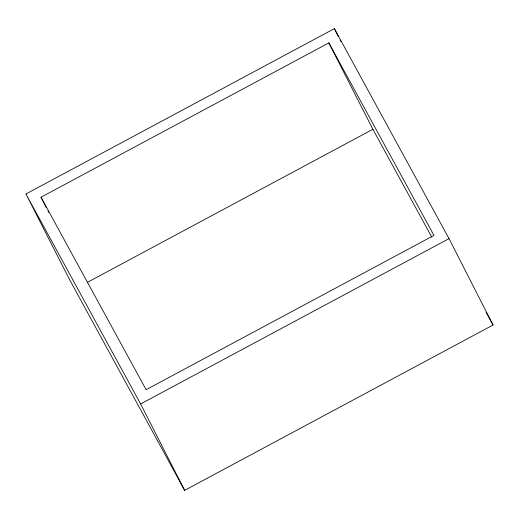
<?xml version="1.0" encoding="UTF-8"?>
<svg xmlns="http://www.w3.org/2000/svg" width="519" height="519" viewBox="0 0 519 519"><rect width="100%" height="100%" fill="white"/><g stroke="black" fill="none" stroke-linecap="round" stroke-linejoin="round"><path stroke-width="0.78" d="M25.95 193.983L334.359 28.642L449.026 238.623L493.05 325.017L184.641 490.358L69.974 280.377L25.95 193.983L140.617 403.964L184.641 490.358M41.007 197.22L328.858 42.902L433.968 235.379L146.118 389.704L41.007 197.22L46.146 207.302M87.173 282.466L372.882 129.296L328.858 42.902M140.617 403.964L449.026 238.623M486.076 312.25L493.05 325.017M372.882 129.296L431.834 237.261M334.359 28.642L338.394 36.557M340.23 40.158L340.964 41.598M47.982 210.902L48.715 212.342"/></g></svg>
